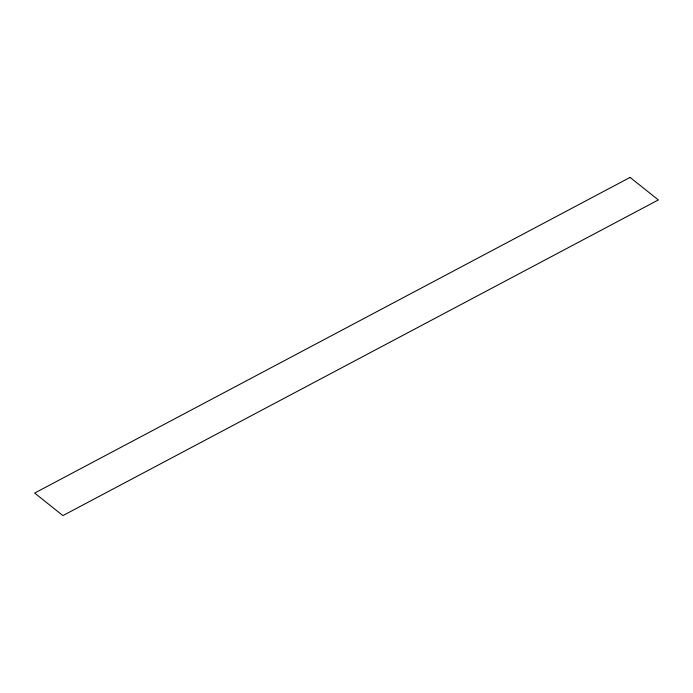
<?xml version="1.0" encoding="UTF-8"?>
<svg xmlns="http://www.w3.org/2000/svg" width="693" height="693" viewBox="0 0 693 693"><rect width="100%" height="100%" fill="white"/><g stroke="black" fill="none" stroke-linecap="round" stroke-linejoin="round"><path stroke-width="1.04" d="M630.084 177.408L34.65 493.07L62.916 515.592L658.35 199.93L630.084 177.408"/></g></svg>
